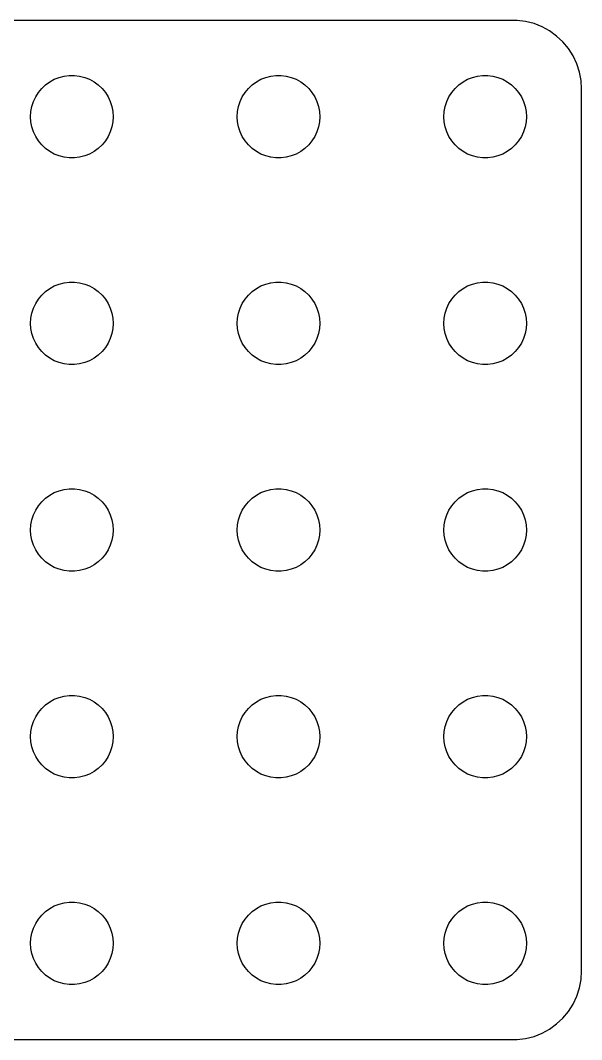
# Model space of a CAD drawing. Header units: metres. Extents: x -18.5 to 18.5, y -18.5 to 18.5.
# Drawn here: x -1.87 to 18.5, y -18.5 to 18.5 of the extents above; entities that cross this region are included whole.
import ezdxf

# ---------------------------------------------------------------- set-up
doc = ezdxf.new("R2010")
doc.units = ezdxf.units.M

msp = doc.modelspace()

# ---------------------------------------------------------------- linework, layer by layer
for p, q in [((16.157, 18.4951), (-16.157, 18.4951)), ((16.4684, 18.4557), (16.157, 18.4951)), ((16.7725, 18.3776), (16.4684, 18.4557)), ((17.0644, 18.2621), (16.7725, 18.3776)), ((17.3396, 18.1108), (17.0644, 18.2621)), ((17.5936, 17.9263), (17.3396, 18.1108)), ((17.8224, 17.7114), (17.5936, 17.9263)), ((18.0225, 17.4695), (17.8224, 17.7114)), ((18.1908, 17.2044), (18.0225, 17.4695)), ((18.3244, 16.9203), (18.1908, 17.2044)), ((18.4214, 16.6217), (18.3244, 16.9203)), ((-0.803726, 16.2665), (-0.638657, 16.3572)), ((-0.638657, 16.3572), (-0.463516, 16.4266)), ((-0.463516, 16.4266), (-0.281067, 16.4734)), ((-0.281067, 16.4734), (-0.094177, 16.497)), ((-0.094177, 16.497), (0.094177, 16.497)), ((0.094177, 16.497), (0.281067, 16.4734)), ((0.281067, 16.4734), (0.463516, 16.4266)), ((0.463516, 16.4266), (0.638657, 16.3572)), ((0.638657, 16.3572), (0.803726, 16.2665)), ((6.69626, 16.2665), (6.86133, 16.3572)), ((6.86133, 16.3572), (7.03647, 16.4266)), ((7.03647, 16.4266), (7.21892, 16.4734)), ((7.21892, 16.4734), (7.40581, 16.497)), ((7.40581, 16.497), (7.59418, 16.497)), ((7.59418, 16.497), (7.78107, 16.4734)), ((7.78107, 16.4734), (7.96352, 16.4266)), ((7.96352, 16.4266), (8.13866, 16.3572)), ((8.13866, 16.3572), (8.30373, 16.2665)), ((14.1963, 16.2665), (14.3613, 16.3572)), ((14.3613, 16.3572), (14.5365, 16.4266)), ((14.5365, 16.4266), (14.7189, 16.4734)), ((14.7189, 16.4734), (14.9058, 16.497)), ((14.9058, 16.497), (15.0942, 16.497)), ((15.0942, 16.497), (15.2811, 16.4734)), ((15.2811, 16.4734), (15.4635, 16.4266)), ((15.4635, 16.4266), (15.6387, 16.3572)), ((15.6387, 16.3572), (15.8037, 16.2665)), ((18.4803, 16.3133), (18.4214, 16.6217)), ((18.5, 16), (18.4803, 16.3133)), ((-1.21352, 15.8817), (-1.09344, 16.0268)), ((-1.09344, 16.0268), (-0.956131, 16.1558)), ((-0.956131, 16.1558), (-0.803726, 16.2665)), ((0.803726, 16.2665), (0.956131, 16.1558)), ((0.956131, 16.1558), (1.09344, 16.0268)), ((1.09344, 16.0268), (1.21352, 15.8817)), ((6.28647, 15.8817), (6.40654, 16.0268)), ((6.40654, 16.0268), (6.54385, 16.1558)), ((6.54385, 16.1558), (6.69626, 16.2665)), ((8.30373, 16.2665), (8.45613, 16.1558)), ((8.45613, 16.1558), (8.59344, 16.0268)), ((8.59344, 16.0268), (8.71352, 15.8817)), ((13.7865, 15.8817), (13.9065, 16.0268)), ((13.9065, 16.0268), (14.0439, 16.1558)), ((14.0439, 16.1558), (14.1963, 16.2665)), ((15.8037, 16.2665), (15.9561, 16.1558)), ((15.9561, 16.1558), (16.0934, 16.0268)), ((16.0934, 16.0268), (16.2135, 15.8817)), ((18.5, -16), (18.5, 16)), ((-1.45287, 15.373), (-1.39465, 15.5522)), ((-1.39465, 15.5522), (-1.31445, 15.7226)), ((-1.31445, 15.7226), (-1.21352, 15.8817)), ((1.21352, 15.8817), (1.31445, 15.7226)), ((1.31445, 15.7226), (1.39465, 15.5522)), ((1.39465, 15.5522), (1.45287, 15.373)), ((6.04712, 15.373), (6.10533, 15.5522)), ((6.10533, 15.5522), (6.18553, 15.7226)), ((6.18553, 15.7226), (6.28647, 15.8817)), ((8.71352, 15.8817), (8.81445, 15.7226)), ((8.81445, 15.7226), (8.89465, 15.5522)), ((8.89465, 15.5522), (8.95287, 15.373)), ((13.5471, 15.373), (13.6053, 15.5522)), ((13.6053, 15.5522), (13.6855, 15.7226)), ((13.6855, 15.7226), (13.7865, 15.8817)), ((16.2135, 15.8817), (16.3145, 15.7226)), ((16.3145, 15.7226), (16.3947, 15.5522)), ((16.3947, 15.5522), (16.4529, 15.373)), ((-1.5, 15), (-1.48816, 15.188)), ((-1.48816, 15.188), (-1.45287, 15.373)), ((1.45287, 15.373), (1.48816, 15.188)), ((1.48816, 15.188), (1.5, 15)), ((6, 15), (6.01183, 15.188)), ((6.01183, 15.188), (6.04712, 15.373)), ((8.95287, 15.373), (8.98816, 15.188)), ((8.98816, 15.188), (9, 15)), ((13.5, 15), (13.5118, 15.188)), ((13.5118, 15.188), (13.5471, 15.373)), ((16.4529, 15.373), (16.4882, 15.188)), ((16.4882, 15.188), (16.5, 15)), ((-1.48816, 14.812), (-1.5, 15)), ((-1.45287, 14.627), (-1.48816, 14.812)), ((1.48816, 14.812), (1.45287, 14.627)), ((1.5, 15), (1.48816, 14.812)), ((6.01183, 14.812), (6, 15)), ((6.04712, 14.627), (6.01183, 14.812)), ((8.98816, 14.812), (8.95287, 14.627)), ((9, 15), (8.98816, 14.812)), ((13.5118, 14.812), (13.5, 15)), ((13.5471, 14.627), (13.5118, 14.812)), ((16.4882, 14.812), (16.4529, 14.627)), ((16.5, 15), (16.4882, 14.812)), ((-1.39465, 14.4478), (-1.45287, 14.627)), ((-1.31445, 14.2774), (-1.39465, 14.4478)), ((1.39465, 14.4478), (1.31445, 14.2774)), ((1.45287, 14.627), (1.39465, 14.4478)), ((6.10533, 14.4478), (6.04712, 14.627)), ((6.18553, 14.2774), (6.10533, 14.4478)), ((8.89465, 14.4478), (8.81445, 14.2774)), ((8.95287, 14.627), (8.89465, 14.4478)), ((13.6053, 14.4478), (13.5471, 14.627)), ((13.6855, 14.2774), (13.6053, 14.4478)), ((16.3947, 14.4478), (16.3145, 14.2774)), ((16.4529, 14.627), (16.3947, 14.4478)), ((-1.21352, 14.1183), (-1.31445, 14.2774)), ((-1.09344, 13.9732), (-1.21352, 14.1183)), ((1.21352, 14.1183), (1.09344, 13.9732)), ((1.31445, 14.2774), (1.21352, 14.1183)), ((6.28647, 14.1183), (6.18553, 14.2774)), ((6.40654, 13.9732), (6.28647, 14.1183)), ((8.71352, 14.1183), (8.59344, 13.9732)), ((8.81445, 14.2774), (8.71352, 14.1183)), ((13.7865, 14.1183), (13.6855, 14.2774)), ((13.9065, 13.9732), (13.7865, 14.1183)), ((16.2135, 14.1183), (16.0934, 13.9732)), ((16.3145, 14.2774), (16.2135, 14.1183)), ((-0.956131, 13.8442), (-1.09344, 13.9732)), ((-0.803726, 13.7335), (-0.956131, 13.8442)), ((-0.638657, 13.6427), (-0.803726, 13.7335)), ((0.803726, 13.7335), (0.638657, 13.6427)), ((0.956131, 13.8442), (0.803726, 13.7335)), ((1.09344, 13.9732), (0.956131, 13.8442)), ((6.54385, 13.8442), (6.40654, 13.9732)), ((6.69626, 13.7335), (6.54385, 13.8442)), ((6.86133, 13.6427), (6.69626, 13.7335)), ((8.30373, 13.7335), (8.13866, 13.6427)), ((8.45613, 13.8442), (8.30373, 13.7335)), ((8.59344, 13.9732), (8.45613, 13.8442)), ((14.0439, 13.8442), (13.9065, 13.9732)), ((14.1963, 13.7335), (14.0439, 13.8442)), ((14.3613, 13.6427), (14.1963, 13.7335)), ((15.8037, 13.7335), (15.6387, 13.6427)), ((15.9561, 13.8442), (15.8037, 13.7335)), ((16.0934, 13.9732), (15.9561, 13.8442)), ((-0.463516, 13.5734), (-0.638657, 13.6427)), ((-0.281067, 13.5266), (-0.463516, 13.5734)), ((-0.094177, 13.5029), (-0.281067, 13.5266)), ((0.094177, 13.5029), (-0.094177, 13.5029)), ((0.281067, 13.5266), (0.094177, 13.5029)), ((0.463516, 13.5734), (0.281067, 13.5266)), ((0.638657, 13.6427), (0.463516, 13.5734)), ((7.03647, 13.5734), (6.86133, 13.6427)), ((7.21892, 13.5266), (7.03647, 13.5734)), ((7.40581, 13.5029), (7.21892, 13.5266)), ((7.59418, 13.5029), (7.40581, 13.5029)), ((7.78107, 13.5266), (7.59418, 13.5029)), ((7.96352, 13.5734), (7.78107, 13.5266)), ((8.13866, 13.6427), (7.96352, 13.5734)), ((14.5365, 13.5734), (14.3613, 13.6427)), ((14.7189, 13.5266), (14.5365, 13.5734)), ((14.9058, 13.5029), (14.7189, 13.5266)), ((15.0942, 13.5029), (14.9058, 13.5029)), ((15.2811, 13.5266), (15.0942, 13.5029)), ((15.4635, 13.5734), (15.2811, 13.5266)), ((15.6387, 13.6427), (15.4635, 13.5734)), ((-0.638657, 8.85724), (-0.463516, 8.92657)), ((-0.463516, 8.92657), (-0.281067, 8.97342)), ((-0.281067, 8.97342), (-0.094177, 8.99704)), ((-0.094177, 8.99704), (0.094177, 8.99704)), ((0.094177, 8.99704), (0.281067, 8.97342)), ((0.281067, 8.97342), (0.463516, 8.92657)), ((0.463516, 8.92657), (0.638657, 8.85724)), ((6.86133, 8.85724), (7.03647, 8.92657)), ((7.03647, 8.92657), (7.21892, 8.97342)), ((7.21892, 8.97342), (7.40581, 8.99704)), ((7.40581, 8.99704), (7.59418, 8.99704)), ((7.59418, 8.99704), (7.78107, 8.97342)), ((7.78107, 8.97342), (7.96352, 8.92657)), ((7.96352, 8.92657), (8.13866, 8.85724)), ((14.3613, 8.85724), (14.5365, 8.92657)), ((14.5365, 8.92657), (14.7189, 8.97342)), ((14.7189, 8.97342), (14.9058, 8.99704)), ((14.9058, 8.99704), (15.0942, 8.99704)), ((15.0942, 8.99704), (15.2811, 8.97342)), ((15.2811, 8.97342), (15.4635, 8.92657)), ((15.4635, 8.92657), (15.6387, 8.85724)), ((-1.21352, 8.38167), (-1.09344, 8.52681)), ((-1.09344, 8.52681), (-0.956131, 8.65576)), ((-0.956131, 8.65576), (-0.803726, 8.76648)), ((-0.803726, 8.76648), (-0.638657, 8.85724)), ((0.638657, 8.85724), (0.803726, 8.76648)), ((0.803726, 8.76648), (0.956131, 8.65576)), ((0.956131, 8.65576), (1.09344, 8.52681)), ((1.09344, 8.52681), (1.21352, 8.38167)), ((6.28647, 8.38167), (6.40654, 8.52681)), ((6.40654, 8.52681), (6.54385, 8.65576)), ((6.54385, 8.65576), (6.69626, 8.76648)), ((6.69626, 8.76648), (6.86133, 8.85724)), ((8.13866, 8.85724), (8.30373, 8.76648)), ((8.30373, 8.76648), (8.45613, 8.65576)), ((8.45613, 8.65576), (8.59344, 8.52681)), ((8.59344, 8.52681), (8.71352, 8.38167)), ((13.7865, 8.38167), (13.9065, 8.52681)), ((13.9065, 8.52681), (14.0439, 8.65576)), ((14.0439, 8.65576), (14.1963, 8.76648)), ((14.1963, 8.76648), (14.3613, 8.85724)), ((15.6387, 8.85724), (15.8037, 8.76648)), ((15.8037, 8.76648), (15.9561, 8.65576)), ((15.9561, 8.65576), (16.0934, 8.52681)), ((16.0934, 8.52681), (16.2135, 8.38167)), ((-1.39465, 8.05219), (-1.31445, 8.22263)), ((-1.31445, 8.22263), (-1.21352, 8.38167)), ((1.21352, 8.38167), (1.31445, 8.22263)), ((1.31445, 8.22263), (1.39465, 8.05219)), ((6.10533, 8.05219), (6.18553, 8.22263)), ((6.18553, 8.22263), (6.28647, 8.38167)), ((8.71352, 8.38167), (8.81445, 8.22263)), ((8.81445, 8.22263), (8.89465, 8.05219)), ((13.6053, 8.05219), (13.6855, 8.22263)), ((13.6855, 8.22263), (13.7865, 8.38167)), ((16.2135, 8.38167), (16.3145, 8.22263)), ((16.3145, 8.22263), (16.3947, 8.05219)), ((-1.48816, 7.68799), (-1.45287, 7.87303)), ((-1.45287, 7.87303), (-1.39465, 8.05219)), ((1.39465, 8.05219), (1.45287, 7.87303)), ((1.45287, 7.87303), (1.48816, 7.68799)), ((6.01183, 7.68799), (6.04712, 7.87303)), ((6.04712, 7.87303), (6.10533, 8.05219)), ((8.89465, 8.05219), (8.95287, 7.87303)), ((8.95287, 7.87303), (8.98816, 7.68799)), ((13.5118, 7.68799), (13.5471, 7.87303)), ((13.5471, 7.87303), (13.6053, 8.05219)), ((16.3947, 8.05219), (16.4529, 7.87303)), ((16.4529, 7.87303), (16.4882, 7.68799)), ((-1.5, 7.5), (-1.48816, 7.68799)), ((-1.48816, 7.312), (-1.5, 7.5)), ((1.48816, 7.68799), (1.5, 7.5)), ((1.5, 7.5), (1.48816, 7.312)), ((6, 7.5), (6.01183, 7.68799)), ((6.01183, 7.312), (6, 7.5)), ((8.98816, 7.68799), (9, 7.5)), ((9, 7.5), (8.98816, 7.312)), ((13.5, 7.5), (13.5118, 7.68799)), ((13.5118, 7.312), (13.5, 7.5)), ((16.4882, 7.68799), (16.5, 7.5)), ((16.5, 7.5), (16.4882, 7.312)), ((-1.45287, 7.12695), (-1.48816, 7.312)), ((-1.39465, 6.9478), (-1.45287, 7.12695)), ((1.45287, 7.12695), (1.39465, 6.9478)), ((1.48816, 7.312), (1.45287, 7.12695)), ((6.04712, 7.12695), (6.01183, 7.312)), ((6.10533, 6.9478), (6.04712, 7.12695)), ((8.95287, 7.12695), (8.89465, 6.9478)), ((8.98816, 7.312), (8.95287, 7.12695)), ((13.5471, 7.12695), (13.5118, 7.312)), ((13.6053, 6.9478), (13.5471, 7.12695)), ((16.4529, 7.12695), (16.3947, 6.9478)), ((16.4882, 7.312), (16.4529, 7.12695)), ((-1.31445, 6.77736), (-1.39465, 6.9478)), ((-1.21352, 6.61832), (-1.31445, 6.77736)), ((1.31445, 6.77736), (1.21352, 6.61832)), ((1.39465, 6.9478), (1.31445, 6.77736)), ((6.18553, 6.77736), (6.10533, 6.9478)), ((6.28647, 6.61832), (6.18553, 6.77736)), ((8.81445, 6.77736), (8.71352, 6.61832)), ((8.89465, 6.9478), (8.81445, 6.77736)), ((13.6855, 6.77736), (13.6053, 6.9478)), ((13.7865, 6.61832), (13.6855, 6.77736)), ((16.3145, 6.77736), (16.2135, 6.61832)), ((16.3947, 6.9478), (16.3145, 6.77736)), ((-1.09344, 6.47318), (-1.21352, 6.61832)), ((-0.956131, 6.34422), (-1.09344, 6.47318)), ((-0.803726, 6.23351), (-0.956131, 6.34422)), ((0.956131, 6.34422), (0.803726, 6.23351)), ((1.09344, 6.47318), (0.956131, 6.34422)), ((1.21352, 6.61832), (1.09344, 6.47318)), ((6.40654, 6.47318), (6.28647, 6.61832)), ((6.54385, 6.34422), (6.40654, 6.47318)), ((6.69626, 6.23351), (6.54385, 6.34422)), ((8.45613, 6.34422), (8.30373, 6.23351)), ((8.59344, 6.47318), (8.45613, 6.34422)), ((8.71352, 6.61832), (8.59344, 6.47318)), ((13.9065, 6.47318), (13.7865, 6.61832)), ((14.0439, 6.34422), (13.9065, 6.47318)), ((14.1963, 6.23351), (14.0439, 6.34422)), ((15.9561, 6.34422), (15.8037, 6.23351)), ((16.0934, 6.47318), (15.9561, 6.34422)), ((16.2135, 6.61832), (16.0934, 6.47318)), ((-0.638657, 6.14275), (-0.803726, 6.23351)), ((-0.463516, 6.07341), (-0.638657, 6.14275)), ((-0.281067, 6.02657), (-0.463516, 6.07341)), ((-0.094177, 6.00294), (-0.281067, 6.02657)), ((0.094177, 6.00294), (-0.094177, 6.00294)), ((0.281067, 6.02657), (0.094177, 6.00294)), ((0.463516, 6.07341), (0.281067, 6.02657)), ((0.638657, 6.14275), (0.463516, 6.07341)), ((0.803726, 6.23351), (0.638657, 6.14275)), ((6.86133, 6.14275), (6.69626, 6.23351)), ((7.03647, 6.07341), (6.86133, 6.14275)), ((7.21892, 6.02657), (7.03647, 6.07341)), ((7.40581, 6.00294), (7.21892, 6.02657)), ((7.59418, 6.00294), (7.40581, 6.00294)), ((7.78107, 6.02657), (7.59418, 6.00294)), ((7.96352, 6.07341), (7.78107, 6.02657)), ((8.13866, 6.14275), (7.96352, 6.07341)), ((8.30373, 6.23351), (8.13866, 6.14275)), ((14.3613, 6.14275), (14.1963, 6.23351)), ((14.5365, 6.07341), (14.3613, 6.14275)), ((14.7189, 6.02657), (14.5365, 6.07341)), ((14.9058, 6.00294), (14.7189, 6.02657)), ((15.0942, 6.00294), (14.9058, 6.00294)), ((15.2811, 6.02657), (15.0942, 6.00294)), ((15.4635, 6.07341), (15.2811, 6.02657)), ((15.6387, 6.14275), (15.4635, 6.07341)), ((15.8037, 6.23351), (15.6387, 6.14275)), ((-0.281067, 1.47342), (-0.094177, 1.49704)), ((-0.094177, 1.49704), (0.094177, 1.49704)), ((0.094177, 1.49704), (0.281067, 1.47342)), ((7.21892, 1.47342), (7.40581, 1.49704)), ((7.40581, 1.49704), (7.59418, 1.49704)), ((7.59418, 1.49704), (7.78107, 1.47342)), ((14.7189, 1.47342), (14.9058, 1.49704)), ((14.9058, 1.49704), (15.0942, 1.49704)), ((15.0942, 1.49704), (15.2811, 1.47342)), ((-1.09344, 1.02681), (-0.956131, 1.15576)), ((-0.956131, 1.15576), (-0.803726, 1.26648)), ((-0.803726, 1.26648), (-0.638657, 1.35724)), ((-0.638657, 1.35724), (-0.463516, 1.42657)), ((-0.463516, 1.42657), (-0.281067, 1.47342)), ((0.281067, 1.47342), (0.463516, 1.42657)), ((0.463516, 1.42657), (0.638657, 1.35724)), ((0.638657, 1.35724), (0.803726, 1.26648)), ((0.803726, 1.26648), (0.956131, 1.15576)), ((0.956131, 1.15576), (1.09344, 1.02681)), ((6.40654, 1.02681), (6.54385, 1.15576)), ((6.54385, 1.15576), (6.69626, 1.26648)), ((6.69626, 1.26648), (6.86133, 1.35724)), ((6.86133, 1.35724), (7.03647, 1.42657)), ((7.03647, 1.42657), (7.21892, 1.47342)), ((7.78107, 1.47342), (7.96352, 1.42657)), ((7.96352, 1.42657), (8.13866, 1.35724)), ((8.13866, 1.35724), (8.30373, 1.26648)), ((8.30373, 1.26648), (8.45613, 1.15576)), ((8.45613, 1.15576), (8.59344, 1.02681)), ((13.9065, 1.02681), (14.0439, 1.15576)), ((14.0439, 1.15576), (14.1963, 1.26648)), ((14.1963, 1.26648), (14.3613, 1.35724)), ((14.3613, 1.35724), (14.5365, 1.42657)), ((14.5365, 1.42657), (14.7189, 1.47342)), ((15.2811, 1.47342), (15.4635, 1.42657)), ((15.4635, 1.42657), (15.6387, 1.35724)), ((15.6387, 1.35724), (15.8037, 1.26648)), ((15.8037, 1.26648), (15.9561, 1.15576)), ((15.9561, 1.15576), (16.0934, 1.02681)), ((-1.31445, 0.722626), (-1.21352, 0.881668)), ((-1.21352, 0.881668), (-1.09344, 1.02681)), ((1.09344, 1.02681), (1.21352, 0.881668)), ((1.21352, 0.881668), (1.31445, 0.722626)), ((6.18553, 0.722626), (6.28647, 0.881668)), ((6.28647, 0.881668), (6.40654, 1.02681)), ((8.59344, 1.02681), (8.71352, 0.881668)), ((8.71352, 0.881668), (8.81445, 0.722626)), ((13.6855, 0.722626), (13.7865, 0.881668)), ((13.7865, 0.881668), (13.9065, 1.02681)), ((16.0934, 1.02681), (16.2135, 0.881668)), ((16.2135, 0.881668), (16.3145, 0.722626)), ((-1.48816, 0.187988), (-1.45287, 0.373032)), ((-1.45287, 0.373032), (-1.39465, 0.552185)), ((-1.39465, 0.552185), (-1.31445, 0.722626)), ((1.31445, 0.722626), (1.39465, 0.552185)), ((1.39465, 0.552185), (1.45287, 0.373032)), ((1.45287, 0.373032), (1.48816, 0.187988)), ((6.01183, 0.187988), (6.04712, 0.373032)), ((6.04712, 0.373032), (6.10533, 0.552185)), ((6.10533, 0.552185), (6.18553, 0.722626)), ((8.81445, 0.722626), (8.89465, 0.552185)), ((8.89465, 0.552185), (8.95287, 0.373032)), ((8.95287, 0.373032), (8.98816, 0.187988)), ((13.5118, 0.187988), (13.5471, 0.373032)), ((13.5471, 0.373032), (13.6053, 0.552185)), ((13.6053, 0.552185), (13.6855, 0.722626)), ((16.3145, 0.722626), (16.3947, 0.552185)), ((16.3947, 0.552185), (16.4529, 0.373032)), ((16.4529, 0.373032), (16.4882, 0.187988)), ((-1.5, 0), (-1.48816, 0.187988)), ((-1.48816, -0.187988), (-1.5, 0)), ((1.48816, 0.187988), (1.5, 0)), ((1.5, 0), (1.48816, -0.187988)), ((6, 0), (6.01183, 0.187988)), ((6.01183, -0.187988), (6, 0)), ((8.98816, 0.187988), (9, 0)), ((9, 0), (8.98816, -0.187988)), ((13.5, 0), (13.5118, 0.187988)), ((13.5118, -0.187988), (13.5, 0)), ((16.4882, 0.187988), (16.5, 0)), ((16.5, 0), (16.4882, -0.187988)), ((-1.45287, -0.373032), (-1.48816, -0.187988)), ((1.48816, -0.187988), (1.45287, -0.373032)), ((6.04712, -0.373032), (6.01183, -0.187988)), ((8.98816, -0.187988), (8.95287, -0.373032)), ((13.5471, -0.373032), (13.5118, -0.187988)), ((16.4882, -0.187988), (16.4529, -0.373032)), ((-1.39465, -0.552185), (-1.45287, -0.373032)), ((-1.31445, -0.722626), (-1.39465, -0.552185)), ((-1.21352, -0.881668), (-1.31445, -0.722626)), ((1.31445, -0.722626), (1.21352, -0.881668)), ((1.39465, -0.552185), (1.31445, -0.722626)), ((1.45287, -0.373032), (1.39465, -0.552185)), ((6.10533, -0.552185), (6.04712, -0.373032)), ((6.18553, -0.722626), (6.10533, -0.552185)), ((6.28647, -0.881668), (6.18553, -0.722626)), ((8.81445, -0.722626), (8.71352, -0.881668)), ((8.89465, -0.552185), (8.81445, -0.722626)), ((8.95287, -0.373032), (8.89465, -0.552185)), ((13.6053, -0.552185), (13.5471, -0.373032)), ((13.6855, -0.722626), (13.6053, -0.552185)), ((13.7865, -0.881668), (13.6855, -0.722626)), ((16.3145, -0.722626), (16.2135, -0.881668)), ((16.3947, -0.552185), (16.3145, -0.722626)), ((16.4529, -0.373032), (16.3947, -0.552185)), ((-1.09344, -1.02681), (-1.21352, -0.881668)), ((-0.956131, -1.15576), (-1.09344, -1.02681)), ((1.09344, -1.02681), (0.956131, -1.15576)), ((1.21352, -0.881668), (1.09344, -1.02681)), ((6.40654, -1.02681), (6.28647, -0.881668)), ((6.54385, -1.15576), (6.40654, -1.02681)), ((8.59344, -1.02681), (8.45613, -1.15576)), ((8.71352, -0.881668), (8.59344, -1.02681)), ((13.9065, -1.02681), (13.7865, -0.881668)), ((14.0439, -1.15576), (13.9065, -1.02681)), ((16.0934, -1.02681), (15.9561, -1.15576)), ((16.2135, -0.881668), (16.0934, -1.02681)), ((-0.803726, -1.26648), (-0.956131, -1.15576)), ((-0.638657, -1.35724), (-0.803726, -1.26648)), ((-0.463516, -1.42657), (-0.638657, -1.35724)), ((-0.281067, -1.47342), (-0.463516, -1.42657)), ((-0.094177, -1.49704), (-0.281067, -1.47342)), ((0.281067, -1.47342), (0.094177, -1.49704)), ((0.463516, -1.42657), (0.281067, -1.47342)), ((0.638657, -1.35724), (0.463516, -1.42657)), ((0.803726, -1.26648), (0.638657, -1.35724)), ((0.956131, -1.15576), (0.803726, -1.26648)), ((6.69626, -1.26648), (6.54385, -1.15576)), ((6.86133, -1.35724), (6.69626, -1.26648)), ((7.03647, -1.42657), (6.86133, -1.35724)), ((7.21892, -1.47342), (7.03647, -1.42657)), ((7.40581, -1.49704), (7.21892, -1.47342)), ((7.78107, -1.47342), (7.59418, -1.49704)), ((7.96352, -1.42657), (7.78107, -1.47342)), ((8.13866, -1.35724), (7.96352, -1.42657)), ((8.30373, -1.26648), (8.13866, -1.35724)), ((8.45613, -1.15576), (8.30373, -1.26648)), ((14.1963, -1.26648), (14.0439, -1.15576)), ((14.3613, -1.35724), (14.1963, -1.26648)), ((14.5365, -1.42657), (14.3613, -1.35724)), ((14.7189, -1.47342), (14.5365, -1.42657)), ((14.9058, -1.49704), (14.7189, -1.47342)), ((15.2811, -1.47342), (15.0942, -1.49704)), ((15.4635, -1.42657), (15.2811, -1.47342)), ((15.6387, -1.35724), (15.4635, -1.42657)), ((15.8037, -1.26648), (15.6387, -1.35724)), ((15.9561, -1.15576), (15.8037, -1.26648)), ((0.094177, -1.49704), (-0.094177, -1.49704)), ((7.59418, -1.49704), (7.40581, -1.49704)), ((15.0942, -1.49704), (14.9058, -1.49704)), ((-0.956131, -6.34422), (-0.803726, -6.23351)), ((-0.803726, -6.23351), (-0.638657, -6.14275)), ((-0.638657, -6.14275), (-0.463516, -6.07341)), ((-0.463516, -6.07341), (-0.281067, -6.02657)), ((-0.281067, -6.02657), (-0.094177, -6.00294)), ((-0.094177, -6.00294), (0.094177, -6.00294)), ((0.094177, -6.00294), (0.281067, -6.02657)), ((0.281067, -6.02657), (0.463516, -6.07341)), ((0.463516, -6.07341), (0.638657, -6.14275)), ((0.638657, -6.14275), (0.803726, -6.23351)), ((0.803726, -6.23351), (0.956131, -6.34422)), ((6.54385, -6.34422), (6.69626, -6.23351)), ((6.69626, -6.23351), (6.86133, -6.14275)), ((6.86133, -6.14275), (7.03647, -6.07341)), ((7.03647, -6.07341), (7.21892, -6.02657)), ((7.21892, -6.02657), (7.40581, -6.00294)), ((7.40581, -6.00294), (7.59418, -6.00294)), ((7.59418, -6.00294), (7.78107, -6.02657)), ((7.78107, -6.02657), (7.96352, -6.07341)), ((7.96352, -6.07341), (8.13866, -6.14275)), ((8.13866, -6.14275), (8.30373, -6.23351)), ((8.30373, -6.23351), (8.45613, -6.34422)), ((14.0439, -6.34422), (14.1963, -6.23351)), ((14.1963, -6.23351), (14.3613, -6.14275)), ((14.3613, -6.14275), (14.5365, -6.07341)), ((14.5365, -6.07341), (14.7189, -6.02657)), ((14.7189, -6.02657), (14.9058, -6.00294)), ((14.9058, -6.00294), (15.0942, -6.00294)), ((15.0942, -6.00294), (15.2811, -6.02657)), ((15.2811, -6.02657), (15.4635, -6.07341)), ((15.4635, -6.07341), (15.6387, -6.14275)), ((15.6387, -6.14275), (15.8037, -6.23351)), ((15.8037, -6.23351), (15.9561, -6.34422)), ((-1.31445, -6.77736), (-1.21352, -6.61832)), ((-1.21352, -6.61832), (-1.09344, -6.47318)), ((-1.09344, -6.47318), (-0.956131, -6.34422)), ((0.956131, -6.34422), (1.09344, -6.47318)), ((1.09344, -6.47318), (1.21352, -6.61832)), ((1.21352, -6.61832), (1.31445, -6.77736)), ((6.18553, -6.77736), (6.28647, -6.61832)), ((6.28647, -6.61832), (6.40654, -6.47318)), ((6.40654, -6.47318), (6.54385, -6.34422)), ((8.45613, -6.34422), (8.59344, -6.47318)), ((8.59344, -6.47318), (8.71352, -6.61832)), ((8.71352, -6.61832), (8.81445, -6.77736)), ((13.6855, -6.77736), (13.7865, -6.61832)), ((13.7865, -6.61832), (13.9065, -6.47318)), ((13.9065, -6.47318), (14.0439, -6.34422)), ((15.9561, -6.34422), (16.0934, -6.47318)), ((16.0934, -6.47318), (16.2135, -6.61832)), ((16.2135, -6.61832), (16.3145, -6.77736)), ((-1.45287, -7.12695), (-1.39465, -6.9478)), ((-1.39465, -6.9478), (-1.31445, -6.77736)), ((1.31445, -6.77736), (1.39465, -6.9478)), ((1.39465, -6.9478), (1.45287, -7.12695)), ((6.04712, -7.12695), (6.10533, -6.9478)), ((6.10533, -6.9478), (6.18553, -6.77736)), ((8.81445, -6.77736), (8.89465, -6.9478)), ((8.89465, -6.9478), (8.95287, -7.12695)), ((13.5471, -7.12695), (13.6053, -6.9478)), ((13.6053, -6.9478), (13.6855, -6.77736)), ((16.3145, -6.77736), (16.3947, -6.9478)), ((16.3947, -6.9478), (16.4529, -7.12695)), ((-1.5, -7.5), (-1.48816, -7.312)), ((-1.48816, -7.312), (-1.45287, -7.12695)), ((1.45287, -7.12695), (1.48816, -7.312)), ((1.48816, -7.312), (1.5, -7.5)), ((6, -7.5), (6.01183, -7.312)), ((6.01183, -7.312), (6.04712, -7.12695)), ((8.95287, -7.12695), (8.98816, -7.312)), ((8.98816, -7.312), (9, -7.5)), ((13.5, -7.5), (13.5118, -7.312)), ((13.5118, -7.312), (13.5471, -7.12695)), ((16.4529, -7.12695), (16.4882, -7.312)), ((16.4882, -7.312), (16.5, -7.5)), ((-1.48816, -7.68799), (-1.5, -7.5)), ((-1.45287, -7.87303), (-1.48816, -7.68799)), ((1.48816, -7.68799), (1.45287, -7.87303)), ((1.5, -7.5), (1.48816, -7.68799)), ((6.01183, -7.68799), (6, -7.5)), ((6.04712, -7.87303), (6.01183, -7.68799)), ((8.98816, -7.68799), (8.95287, -7.87303)), ((9, -7.5), (8.98816, -7.68799)), ((13.5118, -7.68799), (13.5, -7.5)), ((13.5471, -7.87303), (13.5118, -7.68799)), ((16.4882, -7.68799), (16.4529, -7.87303)), ((16.5, -7.5), (16.4882, -7.68799)), ((-1.39465, -8.05219), (-1.45287, -7.87303)), ((-1.31445, -8.22263), (-1.39465, -8.05219)), ((1.39465, -8.05219), (1.31445, -8.22263)), ((1.45287, -7.87303), (1.39465, -8.05219)), ((6.10533, -8.05219), (6.04712, -7.87303)), ((6.18553, -8.22263), (6.10533, -8.05219)), ((8.89465, -8.05219), (8.81445, -8.22263)), ((8.95287, -7.87303), (8.89465, -8.05219)), ((13.6053, -8.05219), (13.5471, -7.87303)), ((13.6855, -8.22263), (13.6053, -8.05219)), ((16.3947, -8.05219), (16.3145, -8.22263)), ((16.4529, -7.87303), (16.3947, -8.05219)), ((-1.21352, -8.38167), (-1.31445, -8.22263)), ((-1.09344, -8.52681), (-1.21352, -8.38167)), ((1.21352, -8.38167), (1.09344, -8.52681)), ((1.31445, -8.22263), (1.21352, -8.38167)), ((6.28647, -8.38167), (6.18553, -8.22263)), ((6.40654, -8.52681), (6.28647, -8.38167)), ((8.71352, -8.38167), (8.59344, -8.52681)), ((8.81445, -8.22263), (8.71352, -8.38167)), ((13.7865, -8.38167), (13.6855, -8.22263)), ((13.9065, -8.52681), (13.7865, -8.38167)), ((16.2135, -8.38167), (16.0934, -8.52681)), ((16.3145, -8.22263), (16.2135, -8.38167)), ((-0.956131, -8.65576), (-1.09344, -8.52681)), ((-0.803726, -8.76648), (-0.956131, -8.65576)), ((-0.638657, -8.85724), (-0.803726, -8.76648)), ((-0.463516, -8.92657), (-0.638657, -8.85724)), ((0.638657, -8.85724), (0.463516, -8.92657)), ((0.803726, -8.76648), (0.638657, -8.85724)), ((0.956131, -8.65576), (0.803726, -8.76648)), ((1.09344, -8.52681), (0.956131, -8.65576)), ((6.54385, -8.65576), (6.40654, -8.52681)), ((6.69626, -8.76648), (6.54385, -8.65576)), ((6.86133, -8.85724), (6.69626, -8.76648)), ((7.03647, -8.92657), (6.86133, -8.85724)), ((8.13866, -8.85724), (7.96352, -8.92657)), ((8.30373, -8.76648), (8.13866, -8.85724)), ((8.45613, -8.65576), (8.30373, -8.76648)), ((8.59344, -8.52681), (8.45613, -8.65576)), ((14.0439, -8.65576), (13.9065, -8.52681)), ((14.1963, -8.76648), (14.0439, -8.65576)), ((14.3613, -8.85724), (14.1963, -8.76648)), ((14.5365, -8.92657), (14.3613, -8.85724)), ((15.6387, -8.85724), (15.4635, -8.92657)), ((15.8037, -8.76648), (15.6387, -8.85724)), ((15.9561, -8.65576), (15.8037, -8.76648)), ((16.0934, -8.52681), (15.9561, -8.65576)), ((-0.281067, -8.97342), (-0.463516, -8.92657)), ((-0.094177, -8.99704), (-0.281067, -8.97342)), ((0.094177, -8.99704), (-0.094177, -8.99704)), ((0.281067, -8.97342), (0.094177, -8.99704)), ((0.463516, -8.92657), (0.281067, -8.97342)), ((7.21892, -8.97342), (7.03647, -8.92657)), ((7.40581, -8.99704), (7.21892, -8.97342)), ((7.59418, -8.99704), (7.40581, -8.99704)), ((7.78107, -8.97342), (7.59418, -8.99704)), ((7.96352, -8.92657), (7.78107, -8.97342)), ((14.7189, -8.97342), (14.5365, -8.92657)), ((14.9058, -8.99704), (14.7189, -8.97342)), ((15.0942, -8.99704), (14.9058, -8.99704)), ((15.2811, -8.97342), (15.0942, -8.99704)), ((15.4635, -8.92657), (15.2811, -8.97342)), ((-0.803726, -13.7335), (-0.638657, -13.6427)), ((-0.638657, -13.6427), (-0.463516, -13.5734)), ((-0.463516, -13.5734), (-0.281067, -13.5266)), ((-0.281067, -13.5266), (-0.094177, -13.5029)), ((-0.094177, -13.5029), (0.094177, -13.5029)), ((0.094177, -13.5029), (0.281067, -13.5266)), ((0.281067, -13.5266), (0.463516, -13.5734)), ((0.463516, -13.5734), (0.638657, -13.6427)), ((0.638657, -13.6427), (0.803726, -13.7335)), ((6.69626, -13.7335), (6.86133, -13.6427)), ((6.86133, -13.6427), (7.03647, -13.5734)), ((7.03647, -13.5734), (7.21892, -13.5266)), ((7.21892, -13.5266), (7.40581, -13.5029)), ((7.40581, -13.5029), (7.59418, -13.5029)), ((7.59418, -13.5029), (7.78107, -13.5266)), ((7.78107, -13.5266), (7.96352, -13.5734)), ((7.96352, -13.5734), (8.13866, -13.6427)), ((8.13866, -13.6427), (8.30373, -13.7335)), ((14.1963, -13.7335), (14.3613, -13.6427)), ((14.3613, -13.6427), (14.5365, -13.5734)), ((14.5365, -13.5734), (14.7189, -13.5266)), ((14.7189, -13.5266), (14.9058, -13.5029)), ((14.9058, -13.5029), (15.0942, -13.5029)), ((15.0942, -13.5029), (15.2811, -13.5266)), ((15.2811, -13.5266), (15.4635, -13.5734)), ((15.4635, -13.5734), (15.6387, -13.6427)), ((15.6387, -13.6427), (15.8037, -13.7335)), ((-1.21352, -14.1183), (-1.09344, -13.9732)), ((-1.09344, -13.9732), (-0.956131, -13.8442)), ((-0.956131, -13.8442), (-0.803726, -13.7335)), ((0.803726, -13.7335), (0.956131, -13.8442)), ((0.956131, -13.8442), (1.09344, -13.9732)), ((1.09344, -13.9732), (1.21352, -14.1183)), ((6.28647, -14.1183), (6.40654, -13.9732)), ((6.40654, -13.9732), (6.54385, -13.8442)), ((6.54385, -13.8442), (6.69626, -13.7335)), ((8.30373, -13.7335), (8.45613, -13.8442)), ((8.45613, -13.8442), (8.59344, -13.9732)), ((8.59344, -13.9732), (8.71352, -14.1183)), ((13.7865, -14.1183), (13.9065, -13.9732)), ((13.9065, -13.9732), (14.0439, -13.8442)), ((14.0439, -13.8442), (14.1963, -13.7335)), ((15.8037, -13.7335), (15.9561, -13.8442)), ((15.9561, -13.8442), (16.0934, -13.9732)), ((16.0934, -13.9732), (16.2135, -14.1183)), ((-1.39465, -14.4478), (-1.31445, -14.2774)), ((-1.31445, -14.2774), (-1.21352, -14.1183)), ((1.21352, -14.1183), (1.31445, -14.2774)), ((1.31445, -14.2774), (1.39465, -14.4478)), ((6.10533, -14.4478), (6.18553, -14.2774)), ((6.18553, -14.2774), (6.28647, -14.1183)), ((8.71352, -14.1183), (8.81445, -14.2774)), ((8.81445, -14.2774), (8.89465, -14.4478)), ((13.6053, -14.4478), (13.6855, -14.2774)), ((13.6855, -14.2774), (13.7865, -14.1183)), ((16.2135, -14.1183), (16.3145, -14.2774)), ((16.3145, -14.2774), (16.3947, -14.4478)), ((-1.48816, -14.812), (-1.45287, -14.627)), ((-1.45287, -14.627), (-1.39465, -14.4478)), ((1.39465, -14.4478), (1.45287, -14.627)), ((1.45287, -14.627), (1.48816, -14.812)), ((6.01183, -14.812), (6.04712, -14.627)), ((6.04712, -14.627), (6.10533, -14.4478)), ((8.89465, -14.4478), (8.95287, -14.627)), ((8.95287, -14.627), (8.98816, -14.812)), ((13.5118, -14.812), (13.5471, -14.627)), ((13.5471, -14.627), (13.6053, -14.4478)), ((16.3947, -14.4478), (16.4529, -14.627)), ((16.4529, -14.627), (16.4882, -14.812)), ((-1.5, -15), (-1.48816, -14.812)), ((-1.48816, -15.188), (-1.5, -15)), ((1.48816, -14.812), (1.5, -15)), ((1.5, -15), (1.48816, -15.188)), ((6, -15), (6.01183, -14.812)), ((6.01183, -15.188), (6, -15)), ((8.98816, -14.812), (9, -15)), ((9, -15), (8.98816, -15.188)), ((13.5, -15), (13.5118, -14.812)), ((13.5118, -15.188), (13.5, -15)), ((16.4882, -14.812), (16.5, -15)), ((16.5, -15), (16.4882, -15.188)), ((-1.45287, -15.373), (-1.48816, -15.188)), ((-1.39465, -15.5522), (-1.45287, -15.373)), ((1.45287, -15.373), (1.39465, -15.5522)), ((1.48816, -15.188), (1.45287, -15.373)), ((6.04712, -15.373), (6.01183, -15.188)), ((6.10533, -15.5522), (6.04712, -15.373)), ((8.95287, -15.373), (8.89465, -15.5522)), ((8.98816, -15.188), (8.95287, -15.373)), ((13.5471, -15.373), (13.5118, -15.188)), ((13.6053, -15.5522), (13.5471, -15.373)), ((16.4529, -15.373), (16.3947, -15.5522)), ((16.4882, -15.188), (16.4529, -15.373)), ((-1.31445, -15.7226), (-1.39465, -15.5522)), ((-1.21352, -15.8817), (-1.31445, -15.7226)), ((-1.09344, -16.0268), (-1.21352, -15.8817)), ((1.21352, -15.8817), (1.09344, -16.0268)), ((1.31445, -15.7226), (1.21352, -15.8817)), ((1.39465, -15.5522), (1.31445, -15.7226)), ((6.18553, -15.7226), (6.10533, -15.5522)), ((6.28647, -15.8817), (6.18553, -15.7226)), ((6.40654, -16.0268), (6.28647, -15.8817)), ((8.71352, -15.8817), (8.59344, -16.0268)), ((8.81445, -15.7226), (8.71352, -15.8817)), ((8.89465, -15.5522), (8.81445, -15.7226)), ((13.6855, -15.7226), (13.6053, -15.5522)), ((13.7865, -15.8817), (13.6855, -15.7226)), ((13.9065, -16.0268), (13.7865, -15.8817)), ((16.2135, -15.8817), (16.0934, -16.0268)), ((16.3145, -15.7226), (16.2135, -15.8817)), ((16.3947, -15.5522), (16.3145, -15.7226)), ((-0.956131, -16.1558), (-1.09344, -16.0268)), ((-0.803726, -16.2665), (-0.956131, -16.1558)), ((-0.638657, -16.3572), (-0.803726, -16.2665)), ((0.803726, -16.2665), (0.638657, -16.3572)), ((0.956131, -16.1558), (0.803726, -16.2665)), ((1.09344, -16.0268), (0.956131, -16.1558)), ((6.54385, -16.1558), (6.40654, -16.0268)), ((6.69626, -16.2665), (6.54385, -16.1558)), ((6.86133, -16.3572), (6.69626, -16.2665)), ((8.30373, -16.2665), (8.13866, -16.3572)), ((8.45613, -16.1558), (8.30373, -16.2665)), ((8.59344, -16.0268), (8.45613, -16.1558)), ((14.0439, -16.1558), (13.9065, -16.0268)), ((14.1963, -16.2665), (14.0439, -16.1558)), ((14.3613, -16.3572), (14.1963, -16.2665)), ((15.8037, -16.2665), (15.6387, -16.3572)), ((15.9561, -16.1558), (15.8037, -16.2665)), ((16.0934, -16.0268), (15.9561, -16.1558)), ((18.4803, -16.3133), (18.5, -16)), ((-0.463516, -16.4266), (-0.638657, -16.3572)), ((-0.281067, -16.4734), (-0.463516, -16.4266)), ((-0.094177, -16.497), (-0.281067, -16.4734)), ((0.094177, -16.497), (-0.094177, -16.497)), ((0.281067, -16.4734), (0.094177, -16.497)), ((0.463516, -16.4266), (0.281067, -16.4734)), ((0.638657, -16.3572), (0.463516, -16.4266)), ((7.03647, -16.4266), (6.86133, -16.3572)), ((7.21892, -16.4734), (7.03647, -16.4266)), ((7.40581, -16.497), (7.21892, -16.4734)), ((7.59418, -16.497), (7.40581, -16.497)), ((7.78107, -16.4734), (7.59418, -16.497)), ((7.96352, -16.4266), (7.78107, -16.4734)), ((8.13866, -16.3572), (7.96352, -16.4266)), ((14.5365, -16.4266), (14.3613, -16.3572)), ((14.7189, -16.4734), (14.5365, -16.4266)), ((14.9058, -16.497), (14.7189, -16.4734)), ((15.0942, -16.497), (14.9058, -16.497)), ((15.2811, -16.4734), (15.0942, -16.497)), ((15.4635, -16.4266), (15.2811, -16.4734)), ((15.6387, -16.3572), (15.4635, -16.4266)), ((18.3244, -16.9203), (18.4214, -16.6217)), ((18.4214, -16.6217), (18.4803, -16.3133)), ((18.1908, -17.2044), (18.3244, -16.9203)), ((18.0225, -17.4695), (18.1908, -17.2044)), ((17.5936, -17.9263), (17.8224, -17.7114)), ((17.8224, -17.7114), (18.0225, -17.4695)), ((17.0644, -18.2621), (17.3396, -18.1108)), ((17.3396, -18.1108), (17.5936, -17.9263)), ((-16.157, -18.4951), (16.157, -18.4951)), ((16.157, -18.4951), (16.4684, -18.4557)), ((16.4684, -18.4557), (16.7725, -18.3776)), ((16.7725, -18.3776), (17.0644, -18.2621))]:
    msp.add_line(p, q)

doc.saveas('drawing.dxf')
